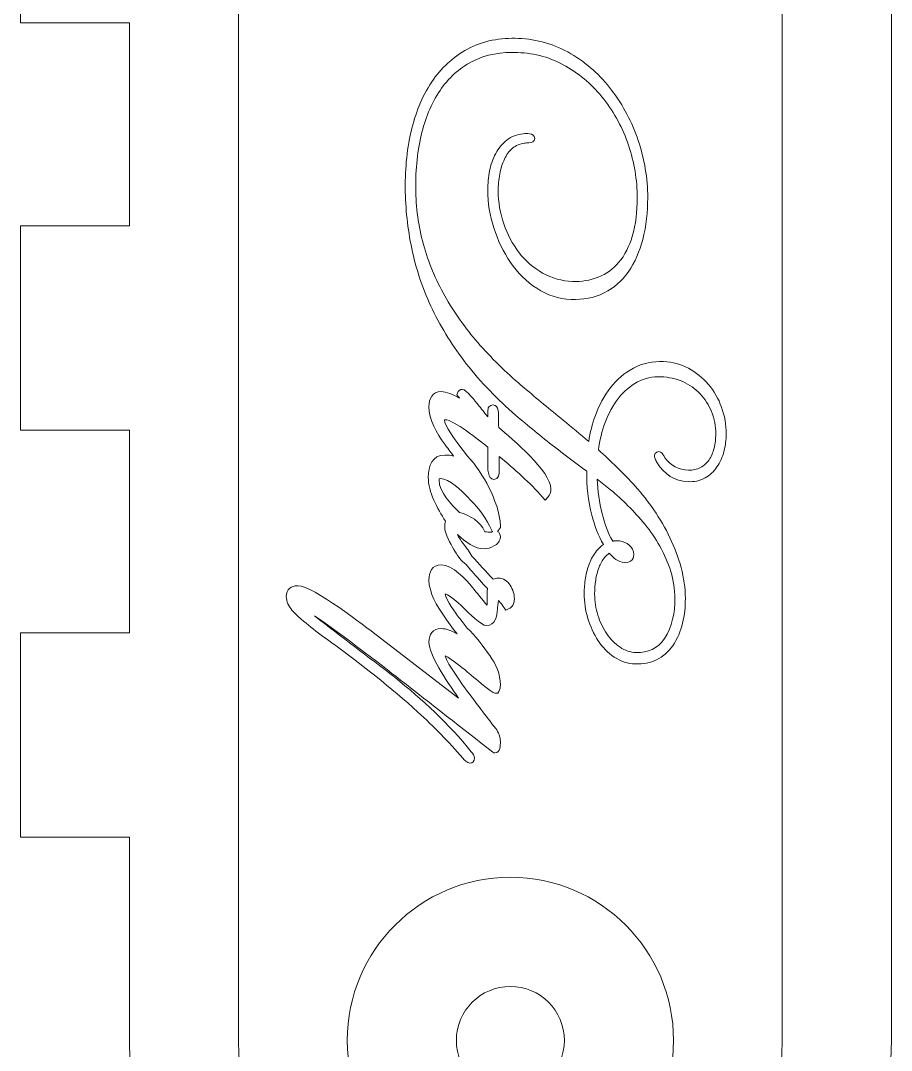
# Model space of a CAD drawing. Header units: millimetres. Extents: x -295 to 213, y -77 to 90.
# Drawn here: x 92.06 to 116.08, y -20.41 to 7.99 of the extents above; entities that cross this region are included whole.
import ezdxf

# ---------------------------------------------------------------- set-up
doc = ezdxf.new("R2010")
doc.units = ezdxf.units.MM
doc.header["$MEASUREMENT"] = 0
doc.layers.add('Layer 1', color=7, linetype='Continuous')

msp = doc.modelspace()

# ---------------------------------------------------------------- linework, layer by layer
at = {"layer": 'Layer 1', "color": 240, "lineweight": 9}
for points, knots in [([(109.085, 51.8721), (109.085, 51.8721), (102.0649, 51.8721), (102.0649, 51.8721), (102.0649, 51.8721), (102.0649, 51.8721), (102.0649, 48.8721), (102.0649, 48.8721), (102.0649, 48.8721), (102.0649, 48.8721), (95.0649, 48.8721), (95.0649, 48.8721), (95.0649, 48.8721), (95.0649, 48.8721), (95.0649, 47.2567), (95.0649, 47.2567), (95.0649, 47.2567), (95.0649, 47.2567), (92.065, 47.2567), (92.065, 47.2567), (92.065, 47.2567), (92.065, 47.2567), (92.065, 41.6213), (92.065, 41.6213), (92.065, 41.6213), (92.065, 41.6213), (95.0649, 41.6213), (95.0649, 41.6213), (95.0649, 41.6213), (95.0649, 41.6213), (95.0649, 36.0259), (95.0649, 36.0259), (95.0649, 36.0259), (95.0649, 36.0259), (92.065, 36.0259), (92.065, 36.0259), (92.065, 36.0259), (92.065, 36.0259), (92.065, 30.3906), (92.065, 30.3906), (92.065, 30.3906), (92.065, 30.3906), (95.0649, 30.3906), (95.0649, 30.3906), (95.0649, 30.3906), (95.0649, 30.3906), (95.0649, 24.7952), (95.0649, 24.7952), (95.0649, 24.7952), (95.0649, 24.7952), (92.065, 24.7952), (92.065, 24.7952), (92.065, 24.7952), (92.065, 24.7952), (92.065, 19.1598), (92.065, 19.1598), (92.065, 19.1598), (92.065, 19.1598), (95.0649, 19.1598), (95.0649, 19.1598), (95.0649, 19.1598), (95.0649, 19.1598), (95.0649, 13.5644), (95.0649, 13.5644), (95.0649, 13.5644), (95.0649, 13.5644), (92.065, 13.5644), (92.065, 13.5644), (92.065, 13.5644), (92.065, 13.5644), (92.065, 7.929), (92.065, 7.929), (92.065, 7.929), (92.065, 7.929), (95.0649, 7.929), (95.0649, 7.929), (95.0649, 7.929), (95.0649, 7.929), (95.0649, 2.3336), (95.0649, 2.3336), (95.0649, 2.3336), (95.0649, 2.3336), (92.065, 2.3336), (92.065, 2.3336), (92.065, 2.3336), (92.065, 2.3336), (92.065, -3.3017), (92.065, -3.3017), (92.065, -3.3017), (92.065, -3.3017), (95.0649, -3.3017), (95.0649, -3.3017), (95.0649, -3.3017), (95.0649, -3.3017), (95.0649, -8.897), (95.0649, -8.897), (95.0649, -8.897), (95.0649, -8.897), (92.065, -8.897), (92.065, -8.897), (92.065, -8.897), (92.065, -8.897), (92.065, -14.5324), (92.065, -14.5324), (92.065, -14.5324), (92.065, -14.5324), (95.0649, -14.5324), (95.0649, -14.5324), (95.0649, -14.5324), (95.0649, -14.5324), (95.0649, -20.1378), (95.0649, -20.1378)], [0, 0, 0, 0, 0.0344828, 0.0344828, 0.0344828, 0.0344828, 0.0689655, 0.0689655, 0.0689655, 0.0689655, 0.1034483, 0.1034483, 0.1034483, 0.1034483, 0.137931, 0.137931, 0.137931, 0.137931, 0.1724138, 0.1724138, 0.1724138, 0.1724138, 0.2068966, 0.2068966, 0.2068966, 0.2068966, 0.2413793, 0.2413793, 0.2413793, 0.2413793, 0.2758621, 0.2758621, 0.2758621, 0.2758621, 0.3103448, 0.3103448, 0.3103448, 0.3103448, 0.3448276, 0.3448276, 0.3448276, 0.3448276, 0.3793103, 0.3793103, 0.3793103, 0.3793103, 0.4137931, 0.4137931, 0.4137931, 0.4137931, 0.4482759, 0.4482759, 0.4482759, 0.4482759, 0.4827586, 0.4827586, 0.4827586, 0.4827586, 0.5172414, 0.5172414, 0.5172414, 0.5172414, 0.5517241, 0.5517241, 0.5517241, 0.5517241, 0.5862069, 0.5862069, 0.5862069, 0.5862069, 0.6206897, 0.6206897, 0.6206897, 0.6206897, 0.6551724, 0.6551724, 0.6551724, 0.6551724, 0.6896552, 0.6896552, 0.6896552, 0.6896552, 0.7241379, 0.7241379, 0.7241379, 0.7241379, 0.7586207, 0.7586207, 0.7586207, 0.7586207, 0.7931034, 0.7931034, 0.7931034, 0.7931034, 0.8275862, 0.8275862, 0.8275862, 0.8275862, 0.862069, 0.862069, 0.862069, 0.862069, 0.8965517, 0.8965517, 0.8965517, 0.8965517, 0.9310345, 0.9310345, 0.9310345, 0.9310345, 1, 1, 1, 1]), ([(116.085, -20.1378), (116.085, -20.1378), (116.085, 48.8721), (116.085, 48.8721), (116.085, 48.8721), (116.085, 48.8721), (109.085, 48.8721), (109.085, 48.8721), (109.085, 48.8721), (109.085, 48.8721), (109.085, 51.8721), (109.085, 51.8721)], [0, 0, 0, 0, 0.25, 0.25, 0.25, 0.25, 0.5, 0.5, 0.5, 0.5, 1, 1, 1, 1]), ([(104.0849, -20.1378), (104.0849, -19.315), (104.7523, -18.6478), (105.5749, -18.6478), (105.5749, -18.6478), (106.3979, -18.6478), (107.065, -19.315), (107.065, -20.1378), (107.065, -20.1378), (107.065, -20.9606), (106.3979, -21.6278), (105.5749, -21.6278), (105.5749, -21.6278), (104.7523, -21.6278), (104.0849, -20.9606), (104.0849, -20.1378)], [0, 0, 0, 0, 0.2, 0.2, 0.2, 0.2, 0.4, 0.4, 0.4, 0.4, 0.6, 0.6, 0.6, 0.6, 1, 1, 1, 1]), ([(95.0649, -20.1378), (95.0649, -25.9412), (99.7715, -30.6477), (105.5749, -30.6477), (105.5749, -30.6477), (111.3785, -30.6477), (116.085, -25.9412), (116.085, -20.1378)], [0, 0, 0, 0, 0.3333333, 0.3333333, 0.3333333, 0.3333333, 1, 1, 1, 1])]:
    msp.add_open_spline(points, degree=3, knots=knots, dxfattribs=at)
at = {"layer": 'Layer 1', "color": 140, "lineweight": 9}
for points in [[(98.075, -20.1378), (98.075, -20.1378), (98.075, 45.8621), (98.075, 45.8621)], [(113.0751, 45.8621), (113.0751, 45.8621), (113.0751, -20.1378), (113.0751, -20.1378)]]:
    msp.add_open_spline(points, degree=3, dxfattribs=at)
at = {"layer": 'Layer 1', "color": 114, "lineweight": 9}
for points, knots in [([(107.735, -3.6189), (107.7731, -3.3738), (107.834, -3.133), (107.9184, -2.8991), (107.9184, -2.8991), (108.0187, -2.6215), (108.1561, -2.3595), (108.3393, -2.1274), (108.3393, -2.1274), (108.5127, -1.9077), (108.7222, -1.7274), (108.9682, -1.5935), (108.9682, -1.5935), (109.2265, -1.4526), (109.5088, -1.3996), (109.8009, -1.4137), (109.8009, -1.4137), (110.0442, -1.4211), (110.2744, -1.4818), (110.488, -1.5988), (110.488, -1.5988), (110.6964, -1.7127), (110.8793, -1.8605), (111.0347, -2.04), (111.0347, -2.04), (111.1956, -2.2256), (111.3156, -2.438), (111.3993, -2.6685), (111.3993, -2.6685), (111.4859, -2.9074), (111.5288, -3.1558), (111.5288, -3.4098), (111.5288, -3.4098), (111.5288, -3.5724), (111.5076, -3.7337), (111.4664, -3.8909), (111.4664, -3.8909), (111.426, -4.0439), (111.3636, -4.1894), (111.2739, -4.3201), (111.2739, -4.3201), (111.1872, -4.4462), (111.0771, -4.5484), (110.9437, -4.6231), (110.9437, -4.6231), (110.7994, -4.7038), (110.6397, -4.7321), (110.4768, -4.7249), (110.4768, -4.7249), (110.1016, -4.7167), (109.8231, -4.5165), (109.622, -4.204), (109.622, -4.204), (109.6019, -4.1684), (109.5826, -4.1305), (109.5666, -4.0927), (109.5666, -4.0927), (109.5385, -4.0258), (109.5397, -3.9463), (109.6123, -3.9077), (109.6123, -3.9077), (109.6896, -3.8675), (109.7569, -3.9197), (109.7918, -3.9866), (109.7918, -3.9866), (109.8061, -4.0136), (109.8216, -4.0392), (109.8385, -4.0633), (109.8385, -4.0633), (110.0019, -4.2859), (110.2144, -4.4033), (110.4901, -4.4097), (110.4901, -4.4097), (110.6059, -4.4097), (110.7197, -4.3888), (110.8223, -4.3328), (110.8223, -4.3328), (110.9163, -4.2814), (110.9941, -4.2119), (111.0546, -4.1234), (111.0546, -4.1234), (111.1207, -4.0266), (111.1652, -3.918), (111.1933, -3.8047), (111.1933, -3.8047), (111.2255, -3.6754), (111.2397, -3.5429), (111.2397, -3.4098), (111.2397, -3.4098), (111.2397, -3.1978), (111.2052, -2.9896), (111.1239, -2.7933), (111.1239, -2.7933), (111.048, -2.6103), (110.9434, -2.444), (110.8073, -2.2998), (110.8073, -2.2998), (110.6718, -2.1563), (110.511, -2.0462), (110.3305, -1.9665), (110.3305, -1.9665), (110.1414, -1.8831), (109.941, -1.84), (109.7332, -1.8335), (109.7332, -1.8335), (109.5041, -1.8211), (109.2856, -1.8631), (109.0838, -1.9733), (109.0838, -1.9733), (108.8792, -2.085), (108.7053, -2.2367), (108.5605, -2.4191), (108.5605, -2.4191), (108.4004, -2.6204), (108.2799, -2.848), (108.1902, -3.0885), (108.1902, -3.0885), (108.0985, -3.335), (108.0374, -3.5907), (108.0043, -3.8514), (108.0043, -3.8514), (108.1767, -4.0038), (108.3452, -4.1611), (108.5083, -4.3236), (108.5083, -4.3236), (108.6815, -4.4964), (108.8521, -4.6722), (109.0206, -4.8507), (109.0206, -4.8507), (109.2071, -5.0559), (109.3771, -5.2773), (109.5337, -5.5061), (109.5337, -5.5061), (109.7007, -5.7503), (109.8488, -6.0068), (109.9764, -6.2737), (109.9764, -6.2737), (110.1031, -6.5386), (110.2065, -6.8138), (110.2842, -7.097), (110.2842, -7.097), (110.3604, -7.374), (110.4015, -7.6584), (110.4015, -7.9459), (110.4015, -7.9459), (110.4015, -8.4024), (110.3154, -8.867), (110.0527, -9.2493), (110.0527, -9.2493), (109.8073, -9.6063), (109.4531, -9.7682), (109.0224, -9.7534), (109.0224, -9.7534), (108.8111, -9.7457), (108.6169, -9.6814), (108.4412, -9.5638), (108.4412, -9.5638), (108.263, -9.4442), (108.1162, -9.2902), (107.9982, -9.1115), (107.9982, -9.1115), (107.8733, -8.9223), (107.7799, -8.7156), (107.714, -8.4988), (107.714, -8.4988), (107.6457, -8.2748), (107.6109, -8.0439), (107.6109, -7.8097), (107.6109, -7.8097), (107.6109, -7.6654), (107.6227, -7.5214), (107.6468, -7.3792), (107.6468, -7.3792), (107.6701, -7.242), (107.7055, -7.107), (107.7562, -6.9773), (107.7562, -6.9773), (107.8035, -6.8548), (107.867, -6.7396), (107.9492, -6.6368), (107.9492, -6.6368), (108.0045, -6.5675), (108.0688, -6.5083), (108.1422, -6.462), (108.1422, -6.462), (107.9959, -6.2138), (107.8957, -5.925), (107.8219, -5.6514), (107.8219, -5.6514), (107.7153, -5.2565), (107.6771, -4.8423), (107.6795, -4.4338), (107.6795, -4.4338), (107.3838, -4.2128), (107.0891, -3.9903), (106.795, -3.767), (106.795, -3.767), (106.4261, -3.4868), (106.0681, -3.1907), (105.717, -2.8881), (105.717, -2.8881), (105.2235, -2.4579), (104.762, -1.987), (104.3588, -1.4704), (104.3588, -1.4704), (103.9965, -1.0056), (103.6777, -0.5068), (103.4231, 0.0251), (103.4231, 0.0251), (103.1819, 0.5291), (102.9979, 1.0569), (102.8768, 1.6023), (102.8768, 1.6023), (102.7556, 2.1475), (102.6897, 2.7029), (102.6766, 3.2612), (102.6766, 3.2612), (102.6641, 3.8236), (102.7107, 4.3874), (102.8373, 4.936), (102.8373, 4.936), (102.949, 5.4189), (103.1286, 5.8866), (103.4055, 6.2997), (103.4055, 6.2997), (103.6608, 6.6804), (103.9879, 6.9862), (104.3896, 7.2065), (104.3896, 7.2065), (104.8229, 7.4438), (105.3071, 7.5212), (105.7966, 7.5015), (105.7966, 7.5015), (106.3132, 7.4802), (106.7977, 7.3422), (107.2426, 7.0792), (107.2426, 7.0792), (107.6828, 6.8188), (108.0584, 6.4808), (108.3688, 6.0742), (108.3688, 6.0742), (108.6901, 5.6535), (108.9313, 5.1847), (109.1008, 4.6838), (109.1008, 4.6838), (109.2736, 4.1735), (109.3632, 3.6453), (109.3632, 3.1064), (109.3632, 3.1064), (109.3632, 2.7196), (109.325, 2.3295), (109.2265, 1.9548), (109.2265, 1.9548), (109.143, 1.6369), (109.0165, 1.3274), (108.8258, 1.0581), (108.8258, 1.0581), (108.6516, 0.812), (108.4306, 0.6171), (108.161, 0.4818), (108.161, 0.4818), (107.8772, 0.3393), (107.5671, 0.29), (107.2518, 0.3037), (107.2518, 0.3037), (106.9073, 0.3182), (106.589, 0.4184), (106.3012, 0.6081), (106.3012, 0.6081), (106.0145, 0.797), (105.7751, 1.0382), (105.5815, 1.3213), (105.5815, 1.3213), (105.3805, 1.6151), (105.2277, 1.9358), (105.1189, 2.2744), (105.1189, 2.2744), (105.0104, 2.6121), (104.9508, 2.961), (104.9508, 3.316), (104.9508, 3.316), (104.9508, 3.4948), (104.9677, 3.6731), (105.0022, 3.8485), (105.0022, 3.8485), (105.035, 4.0155), (105.089, 4.1781), (105.1708, 4.3278), (105.1708, 4.3278), (105.2477, 4.4683), (105.348, 4.5918), (105.4726, 4.6927), (105.4726, 4.6927), (105.6055, 4.8005), (105.7611, 4.8567), (105.9287, 4.8714), (105.9287, 4.8714), (105.9859, 4.879), (106.0435, 4.8802), (106.1005, 4.8709), (106.1005, 4.8709), (106.1717, 4.8591), (106.2485, 4.8261), (106.2485, 4.7406), (106.2485, 4.7406), (106.2485, 4.65), (106.1659, 4.6173), (106.0884, 4.6256), (106.0884, 4.6256), (106.0542, 4.6292), (105.9925, 4.6174), (105.9564, 4.6105), (105.9564, 4.6105), (105.8368, 4.5932), (105.7272, 4.5495), (105.6349, 4.4709), (105.6349, 4.4709), (105.5392, 4.3891), (105.4667, 4.2878), (105.4132, 4.1742), (105.4132, 4.1742), (105.351, 4.0423), (105.3093, 3.9018), (105.2827, 3.7586), (105.2827, 3.7586), (105.2544, 3.6056), (105.2399, 3.4506), (105.2399, 3.295), (105.2399, 3.295), (105.2399, 2.9837), (105.2916, 2.679), (105.3928, 2.3847), (105.3928, 2.3847), (105.4909, 2.0981), (105.6305, 1.8304), (105.8169, 1.5912), (105.8169, 1.5912), (105.9958, 1.3618), (106.2122, 1.1739), (106.465, 1.03), (106.465, 1.03), (106.7202, 0.8847), (106.9962, 0.8098), (107.2887, 0.7969), (107.2887, 0.7969), (107.5328, 0.7905), (107.7727, 0.826), (108.0006, 0.9157), (108.0006, 0.9157), (108.2202, 1.0021), (108.4057, 1.1382), (108.5595, 1.3173), (108.5595, 1.3173), (108.7371, 1.5238), (108.855, 1.7778), (108.9355, 2.0361), (108.9355, 2.0361), (109.0407, 2.3745), (109.0742, 2.7429), (109.0742, 3.0959), (109.0742, 3.0959), (109.0742, 3.595), (108.993, 4.0841), (108.8323, 4.5566), (108.8323, 4.5566), (108.6762, 5.0163), (108.4523, 5.4443), (108.1515, 5.826), (108.1515, 5.826), (107.8612, 6.1944), (107.5125, 6.4984), (107.1068, 6.7338), (107.1068, 6.7338), (106.6972, 6.9714), (106.2516, 7.0933), (105.7784, 7.1131), (105.7784, 7.1131), (105.3426, 7.1314), (104.9085, 7.0672), (104.519, 6.8627), (104.519, 6.8627), (104.1574, 6.6729), (103.8641, 6.4059), (103.6357, 6.0675), (103.6357, 6.0675), (103.3833, 5.6941), (103.2193, 5.2701), (103.116, 4.833), (103.116, 4.833), (102.9953, 4.3205), (102.9534, 3.7915), (102.9655, 3.2659), (102.9655, 3.2659), (102.9781, 2.7436), (103.0549, 2.2269), (103.2037, 1.7258), (103.2037, 1.7258), (103.35, 1.2332), (103.5543, 0.7618), (103.8125, 0.3175), (103.8125, 0.3175), (104.0787, -0.1409), (104.3931, -0.5689), (104.7451, -0.9653), (104.7451, -0.9653), (105.1186, -1.3861), (105.5252, -1.7768), (105.9556, -2.1389), (105.9556, -2.1389), (106.3126, -2.4377), (106.6708, -2.735), (107.0323, -3.0283), (107.0323, -3.0283), (107.2698, -3.2211), (107.5047, -3.4175), (107.735, -3.6189)], [0, 0, 0, 0, 0.0095238, 0.0095238, 0.0095238, 0.0095238, 0.0190476, 0.0190476, 0.0190476, 0.0190476, 0.0285714, 0.0285714, 0.0285714, 0.0285714, 0.0380952, 0.0380952, 0.0380952, 0.0380952, 0.047619, 0.047619, 0.047619, 0.047619, 0.0571429, 0.0571429, 0.0571429, 0.0571429, 0.0666667, 0.0666667, 0.0666667, 0.0666667, 0.0761905, 0.0761905, 0.0761905, 0.0761905, 0.0857143, 0.0857143, 0.0857143, 0.0857143, 0.0952381, 0.0952381, 0.0952381, 0.0952381, 0.1047619, 0.1047619, 0.1047619, 0.1047619, 0.1142857, 0.1142857, 0.1142857, 0.1142857, 0.1238095, 0.1238095, 0.1238095, 0.1238095, 0.1333333, 0.1333333, 0.1333333, 0.1333333, 0.1428571, 0.1428571, 0.1428571, 0.1428571, 0.152381, 0.152381, 0.152381, 0.152381, 0.1619048, 0.1619048, 0.1619048, 0.1619048, 0.1714286, 0.1714286, 0.1714286, 0.1714286, 0.1809524, 0.1809524, 0.1809524, 0.1809524, 0.1904762, 0.1904762, 0.1904762, 0.1904762, 0.2, 0.2, 0.2, 0.2, 0.2095238, 0.2095238, 0.2095238, 0.2095238, 0.2190476, 0.2190476, 0.2190476, 0.2190476, 0.2285714, 0.2285714, 0.2285714, 0.2285714, 0.2380952, 0.2380952, 0.2380952, 0.2380952, 0.247619, 0.247619, 0.247619, 0.247619, 0.2571429, 0.2571429, 0.2571429, 0.2571429, 0.2666667, 0.2666667, 0.2666667, 0.2666667, 0.2761905, 0.2761905, 0.2761905, 0.2761905, 0.2857143, 0.2857143, 0.2857143, 0.2857143, 0.2952381, 0.2952381, 0.2952381, 0.2952381, 0.3047619, 0.3047619, 0.3047619, 0.3047619, 0.3142857, 0.3142857, 0.3142857, 0.3142857, 0.3238095, 0.3238095, 0.3238095, 0.3238095, 0.3333333, 0.3333333, 0.3333333, 0.3333333, 0.3428571, 0.3428571, 0.3428571, 0.3428571, 0.352381, 0.352381, 0.352381, 0.352381, 0.3619048, 0.3619048, 0.3619048, 0.3619048, 0.3714286, 0.3714286, 0.3714286, 0.3714286, 0.3809524, 0.3809524, 0.3809524, 0.3809524, 0.3904762, 0.3904762, 0.3904762, 0.3904762, 0.4, 0.4, 0.4, 0.4, 0.4095238, 0.4095238, 0.4095238, 0.4095238, 0.4190476, 0.4190476, 0.4190476, 0.4190476, 0.4285714, 0.4285714, 0.4285714, 0.4285714, 0.4380952, 0.4380952, 0.4380952, 0.4380952, 0.447619, 0.447619, 0.447619, 0.447619, 0.4571429, 0.4571429, 0.4571429, 0.4571429, 0.4666667, 0.4666667, 0.4666667, 0.4666667, 0.4761905, 0.4761905, 0.4761905, 0.4761905, 0.4857143, 0.4857143, 0.4857143, 0.4857143, 0.4952381, 0.4952381, 0.4952381, 0.4952381, 0.5047619, 0.5047619, 0.5047619, 0.5047619, 0.5142857, 0.5142857, 0.5142857, 0.5142857, 0.5238095, 0.5238095, 0.5238095, 0.5238095, 0.5333333, 0.5333333, 0.5333333, 0.5333333, 0.5428571, 0.5428571, 0.5428571, 0.5428571, 0.552381, 0.552381, 0.552381, 0.552381, 0.5619048, 0.5619048, 0.5619048, 0.5619048, 0.5714286, 0.5714286, 0.5714286, 0.5714286, 0.5809524, 0.5809524, 0.5809524, 0.5809524, 0.5904762, 0.5904762, 0.5904762, 0.5904762, 0.6, 0.6, 0.6, 0.6, 0.6095238, 0.6095238, 0.6095238, 0.6095238, 0.6190476, 0.6190476, 0.6190476, 0.6190476, 0.6285714, 0.6285714, 0.6285714, 0.6285714, 0.6380952, 0.6380952, 0.6380952, 0.6380952, 0.647619, 0.647619, 0.647619, 0.647619, 0.6571429, 0.6571429, 0.6571429, 0.6571429, 0.6666667, 0.6666667, 0.6666667, 0.6666667, 0.6761905, 0.6761905, 0.6761905, 0.6761905, 0.6857143, 0.6857143, 0.6857143, 0.6857143, 0.6952381, 0.6952381, 0.6952381, 0.6952381, 0.7047619, 0.7047619, 0.7047619, 0.7047619, 0.7142857, 0.7142857, 0.7142857, 0.7142857, 0.7238095, 0.7238095, 0.7238095, 0.7238095, 0.7333333, 0.7333333, 0.7333333, 0.7333333, 0.7428571, 0.7428571, 0.7428571, 0.7428571, 0.752381, 0.752381, 0.752381, 0.752381, 0.7619048, 0.7619048, 0.7619048, 0.7619048, 0.7714286, 0.7714286, 0.7714286, 0.7714286, 0.7809524, 0.7809524, 0.7809524, 0.7809524, 0.7904762, 0.7904762, 0.7904762, 0.7904762, 0.8, 0.8, 0.8, 0.8, 0.8095238, 0.8095238, 0.8095238, 0.8095238, 0.8190476, 0.8190476, 0.8190476, 0.8190476, 0.8285714, 0.8285714, 0.8285714, 0.8285714, 0.8380952, 0.8380952, 0.8380952, 0.8380952, 0.847619, 0.847619, 0.847619, 0.847619, 0.8571429, 0.8571429, 0.8571429, 0.8571429, 0.8666667, 0.8666667, 0.8666667, 0.8666667, 0.8761905, 0.8761905, 0.8761905, 0.8761905, 0.8857143, 0.8857143, 0.8857143, 0.8857143, 0.8952381, 0.8952381, 0.8952381, 0.8952381, 0.9047619, 0.9047619, 0.9047619, 0.9047619, 0.9142857, 0.9142857, 0.9142857, 0.9142857, 0.9238095, 0.9238095, 0.9238095, 0.9238095, 0.9333333, 0.9333333, 0.9333333, 0.9333333, 0.9428571, 0.9428571, 0.9428571, 0.9428571, 0.952381, 0.952381, 0.952381, 0.952381, 0.9619048, 0.9619048, 0.9619048, 0.9619048, 0.9714286, 0.9714286, 0.9714286, 0.9714286, 0.9809524, 0.9809524, 0.9809524, 0.9809524, 1, 1, 1, 1]), ([(104.355, -7.0105), (104.2226, -6.9342), (104.0872, -6.7131), (104.0157, -6.5932), (104.0157, -6.5932), (103.9273, -6.445), (103.7643, -6.1634), (103.7643, -5.9868), (103.7643, -5.9868), (103.7643, -5.933), (103.767, -5.8677), (103.7824, -5.8106), (103.7824, -5.8106), (103.5626, -5.4718), (103.3094, -5.0086), (103.3094, -4.604), (103.3094, -4.604), (103.3094, -4.2911), (103.4147, -3.9907), (103.7752, -3.9907), (103.7752, -3.9907), (103.8567, -3.9907), (103.9347, -4.0005), (104.0097, -4.0188), (104.0097, -4.0188), (103.9191, -3.9042), (103.8327, -3.7855), (103.7539, -3.6783), (103.7539, -3.6783), (103.5453, -3.3928), (103.3293, -3.0198), (103.3293, -2.6554), (103.3293, -2.6554), (103.3293, -2.4331), (103.419, -2.2412), (103.6664, -2.2412), (103.6664, -2.2412), (103.8107, -2.2412), (103.9907, -2.318), (104.1677, -2.4204), (104.1677, -2.4204), (104.155, -2.4032), (104.1423, -2.386), (104.1298, -2.3688)], [0, 0, 0, 0, 0.0833333, 0.0833333, 0.0833333, 0.0833333, 0.1666667, 0.1666667, 0.1666667, 0.1666667, 0.25, 0.25, 0.25, 0.25, 0.3333333, 0.3333333, 0.3333333, 0.3333333, 0.4166667, 0.4166667, 0.4166667, 0.4166667, 0.5, 0.5, 0.5, 0.5, 0.5833333, 0.5833333, 0.5833333, 0.5833333, 0.6666667, 0.6666667, 0.6666667, 0.6666667, 0.75, 0.75, 0.75, 0.75, 0.8333333, 0.8333333, 0.8333333, 0.8333333, 1, 1, 1, 1]), ([(104.115, -2.2796), (104.1344, -2.2184), (104.1851, -2.1783), (104.2499, -2.1783), (104.2499, -2.1783), (104.3575, -2.1783), (104.6199, -2.5274), (104.6829, -2.6023), (104.6829, -2.6023), (104.7687, -2.7067), (104.8592, -2.8228), (104.9508, -2.9338), (104.9508, -2.9338), (104.9508, -2.8864), (104.9508, -2.839), (104.9508, -2.7916)], [0, 0, 0, 0, 0.2, 0.2, 0.2, 0.2, 0.4, 0.4, 0.4, 0.4, 0.6, 0.6, 0.6, 0.6, 1, 1, 1, 1]), ([(104.1298, -2.3688), (104.1298, -2.3688), (104.0998, -2.3279), (104.0998, -2.3279), (104.0998, -2.3279), (104.0998, -2.3279), (104.115, -2.2796), (104.115, -2.2796)], [0, 0, 0, 0, 0.3333333, 0.3333333, 0.3333333, 0.3333333, 1, 1, 1, 1]), ([(104.9508, -2.7916), (104.9508, -2.7916), (104.9508, -2.7851), (104.9508, -2.7851), (104.9508, -2.7851), (104.9508, -2.7851), (104.9636, -2.6872), (104.9636, -2.6872), (104.9636, -2.6872), (104.9636, -2.6872), (104.9821, -2.665), (104.9821, -2.665)], [0, 0, 0, 0, 0.25, 0.25, 0.25, 0.25, 0.5, 0.5, 0.5, 0.5, 1, 1, 1, 1]), ([(104.9821, -2.665), (105.012, -2.6288), (105.053, -2.6079), (105.1003, -2.6079), (105.1003, -2.6079), (105.2624, -2.6079), (105.2497, -2.8838), (105.2497, -2.9907), (105.2497, -2.9907), (105.2497, -3.0497), (105.2458, -3.1608), (105.2531, -3.2317), (105.2531, -3.2317), (105.6269, -3.5457), (106.6936, -4.4451), (106.6936, -4.9287), (106.6936, -4.9287), (106.6936, -5.0143), (106.6658, -5.092), (106.6069, -5.1545)], [0, 0, 0, 0, 0.1666667, 0.1666667, 0.1666667, 0.1666667, 0.3333333, 0.3333333, 0.3333333, 0.3333333, 0.5, 0.5, 0.5, 0.5, 0.6666667, 0.6666667, 0.6666667, 0.6666667, 1, 1, 1, 1]), ([(105.2695, -4.4049), (105.2695, -4.5045), (105.2543, -4.6621), (105.1201, -4.6621), (105.1201, -4.6621), (104.9387, -4.6621), (104.9508, -4.335), (104.9508, -4.2163), (104.9508, -4.2163), (104.9508, -4.068), (104.9508, -3.9198), (104.9508, -3.7716), (104.9508, -3.7716), (104.7147, -3.58), (104.0074, -3.0174), (103.7752, -3.0174), (103.7752, -3.0174), (103.7712, -3.0174), (103.7631, -3.0176), (103.7569, -3.0187), (103.7569, -3.0187), (103.7567, -3.02), (103.7567, -3.0212), (103.7567, -3.0221), (103.7567, -3.0221), (103.7567, -3.1795), (104.0589, -3.5839), (104.1514, -3.7053)], [0, 0, 0, 0, 0.125, 0.125, 0.125, 0.125, 0.25, 0.25, 0.25, 0.25, 0.375, 0.375, 0.375, 0.375, 0.5, 0.5, 0.5, 0.5, 0.625, 0.625, 0.625, 0.625, 0.75, 0.75, 0.75, 0.75, 1, 1, 1, 1]), ([(104.3914, -4.02), (104.6308, -4.2702), (104.8235, -4.5767), (104.9821, -4.8839), (104.9821, -4.8839), (105.1419, -5.2056), (105.2907, -5.5896), (105.2992, -5.9531)], [0, 0, 0, 0, 0.3333333, 0.3333333, 0.3333333, 0.3333333, 1, 1, 1, 1]), ([(105.0771, -6.0869), (105.0505, -6.0586), (105.0167, -5.9812), (104.9997, -5.9449), (104.9997, -5.9449), (104.8697, -5.6608), (104.6106, -5.3678), (104.3955, -5.1448), (104.3955, -5.1448), (104.2402, -4.9835), (103.8905, -4.6411), (103.6468, -4.6411), (103.6468, -4.6411), (103.6089, -4.6411), (103.6082, -4.6493), (103.6082, -4.6878), (103.6082, -4.6878), (103.6082, -5.0053), (103.9462, -5.3642), (104.1681, -5.5719), (104.1681, -5.5719), (104.4717, -5.6559), (104.7348, -5.8163), (104.8721, -6.1045), (104.8721, -6.1045), (104.9259, -6.1164), (105.0034, -6.1175), (105.0464, -6.1175), (105.0464, -6.1175), (105.0518, -6.1164), (105.0571, -6.1129), (105.0621, -6.1106), (105.0621, -6.1106), (105.0708, -6.1067), (105.0797, -6.1029), (105.0892, -6.0996)], [0, 0, 0, 0, 0.1, 0.1, 0.1, 0.1, 0.2, 0.2, 0.2, 0.2, 0.3, 0.3, 0.3, 0.3, 0.4, 0.4, 0.4, 0.4, 0.5, 0.5, 0.5, 0.5, 0.6, 0.6, 0.6, 0.6, 0.7, 0.7, 0.7, 0.7, 0.8, 0.8, 0.8, 0.8, 1, 1, 1, 1]), ([(107.9728, -4.6574), (107.9846, -4.9786), (108.0245, -5.2999), (108.1045, -5.611), (108.1045, -5.611), (108.1687, -5.8618), (108.26, -6.14), (108.3988, -6.3652), (108.3988, -6.3652), (108.4099, -6.3631), (108.4208, -6.3613), (108.4315, -6.3595), (108.4315, -6.3595), (108.4837, -6.3511), (108.5361, -6.3506), (108.5877, -6.3596), (108.5877, -6.3596), (108.6852, -6.3756), (108.7756, -6.4123), (108.8521, -6.4754), (108.8521, -6.4754), (108.9316, -6.5407), (108.9778, -6.6273), (108.9778, -6.7307), (108.9778, -6.7307), (108.9778, -6.8044), (108.9526, -6.8733), (108.8908, -6.9171), (108.8908, -6.9171), (108.8381, -6.9543), (108.777, -6.9664), (108.7173, -6.9555), (108.7173, -6.9555), (108.5456, -6.9383), (108.4095, -6.8281), (108.3036, -6.6986), (108.3036, -6.6986), (108.254, -6.7279), (108.2117, -6.7669), (108.1751, -6.8135), (108.1751, -6.8135), (108.1101, -6.8961), (108.0602, -6.9901), (108.0212, -7.0874), (108.0212, -7.0874), (107.9757, -7.2011), (107.9461, -7.3207), (107.9285, -7.4417), (107.9285, -7.4417), (107.9102, -7.567), (107.8997, -7.6936), (107.8997, -7.8202)], [0, 0, 0, 0, 0.0714286, 0.0714286, 0.0714286, 0.0714286, 0.1428571, 0.1428571, 0.1428571, 0.1428571, 0.2142857, 0.2142857, 0.2142857, 0.2142857, 0.2857143, 0.2857143, 0.2857143, 0.2857143, 0.3571429, 0.3571429, 0.3571429, 0.3571429, 0.4285714, 0.4285714, 0.4285714, 0.4285714, 0.5, 0.5, 0.5, 0.5, 0.5714286, 0.5714286, 0.5714286, 0.5714286, 0.6428571, 0.6428571, 0.6428571, 0.6428571, 0.7142857, 0.7142857, 0.7142857, 0.7142857, 0.7857143, 0.7857143, 0.7857143, 0.7857143, 0.8571429, 0.8571429, 0.8571429, 0.8571429, 1, 1, 1, 1]), ([(107.8997, -7.8306), (107.8997, -8.0274), (107.9311, -8.2209), (107.9892, -8.4088), (107.9892, -8.4088), (108.0461, -8.5929), (108.1275, -8.7675), (108.2377, -8.9258), (108.2377, -8.9258), (108.3376, -9.069), (108.4583, -9.1946), (108.6029, -9.2933), (108.6029, -9.2933), (108.7349, -9.3835), (108.8799, -9.4321), (109.0396, -9.4384), (109.0396, -9.4384), (109.3715, -9.4506), (109.6358, -9.3283), (109.8234, -9.0524), (109.8234, -9.0524), (110.0435, -8.7288), (110.1125, -8.3308), (110.1125, -7.9459), (110.1125, -7.9459), (110.1125, -7.6923), (110.0746, -7.4427), (109.9985, -7.2007), (109.9985, -7.2007), (109.9226, -6.9599), (109.8235, -6.7273), (109.7001, -6.5071), (109.7001, -6.5071), (109.5799, -6.2925), (109.4415, -6.0885), (109.285, -5.8986), (109.285, -5.8986), (109.1383, -5.7206), (108.983, -5.5485), (108.8167, -5.387), (108.8167, -5.387), (108.6645, -5.2324), (108.5037, -5.0854), (108.3351, -4.9488), (108.3351, -4.9488), (108.2147, -4.8512), (108.0938, -4.7541), (107.9728, -4.6574)], [0, 0, 0, 0, 0.0769231, 0.0769231, 0.0769231, 0.0769231, 0.1538462, 0.1538462, 0.1538462, 0.1538462, 0.2307692, 0.2307692, 0.2307692, 0.2307692, 0.3076923, 0.3076923, 0.3076923, 0.3076923, 0.3846154, 0.3846154, 0.3846154, 0.3846154, 0.4615385, 0.4615385, 0.4615385, 0.4615385, 0.5384615, 0.5384615, 0.5384615, 0.5384615, 0.6153846, 0.6153846, 0.6153846, 0.6153846, 0.6923077, 0.6923077, 0.6923077, 0.6923077, 0.7692308, 0.7692308, 0.7692308, 0.7692308, 0.8461538, 0.8461538, 0.8461538, 0.8461538, 1, 1, 1, 1]), ([(106.6069, -5.1545), (106.6069, -5.1545), (106.5303, -5.2357), (106.5303, -5.2357), (106.5303, -5.2357), (106.5303, -5.2357), (106.4579, -5.1507), (106.4579, -5.1507)], [0, 0, 0, 0, 0.3333333, 0.3333333, 0.3333333, 0.3333333, 1, 1, 1, 1]), ([(105.2992, -5.9531), (105.2992, -5.9531), (105.3, -5.989), (105.3, -5.989), (105.3, -5.989), (105.3, -5.989), (105.2152, -6.0968), (105.2152, -6.0968)], [0, 0, 0, 0, 0.3333333, 0.3333333, 0.3333333, 0.3333333, 1, 1, 1, 1]), ([(105.2152, -6.0968), (105.2713, -6.1209), (105.2992, -6.1823), (105.2992, -6.2487), (105.2992, -6.2487), (105.2992, -6.3657), (105.2187, -6.4466), (105.1214, -6.4991), (105.1214, -6.4991), (105.0384, -6.544), (104.9438, -6.5791), (104.8481, -6.5791), (104.8481, -6.5791), (104.5917, -6.5791), (104.3258, -6.3845), (104.1139, -6.1831), (104.1139, -6.1831), (104.1562, -6.2733), (104.2147, -6.3581), (104.2697, -6.4285), (104.2697, -6.4285), (104.3539, -6.5375), (104.4457, -6.6568), (104.5159, -6.7761), (104.5159, -6.7761), (104.7052, -6.9939), (104.9057, -7.2065), (105.1043, -7.4168), (105.1043, -7.4168), (105.1436, -7.3952), (105.1896, -7.3849), (105.2387, -7.3849), (105.2387, -7.3849), (105.3832, -7.3849), (105.4927, -7.4639), (105.5698, -7.5823), (105.5698, -7.5823), (105.6436, -7.6956), (105.6849, -7.8208), (105.6849, -7.9563), (105.6849, -7.9563), (105.6849, -8.0767), (105.6415, -8.1877), (105.525, -8.237)], [0, 0, 0, 0, 0.0833333, 0.0833333, 0.0833333, 0.0833333, 0.1666667, 0.1666667, 0.1666667, 0.1666667, 0.25, 0.25, 0.25, 0.25, 0.3333333, 0.3333333, 0.3333333, 0.3333333, 0.4166667, 0.4166667, 0.4166667, 0.4166667, 0.5, 0.5, 0.5, 0.5, 0.5833333, 0.5833333, 0.5833333, 0.5833333, 0.6666667, 0.6666667, 0.6666667, 0.6666667, 0.75, 0.75, 0.75, 0.75, 0.8333333, 0.8333333, 0.8333333, 0.8333333, 1, 1, 1, 1]), ([(104.148, -10.6967), (103.7845, -10.19), (103.3293, -9.4933), (103.3293, -9.1506), (103.3293, -9.1506), (103.3293, -8.932), (103.4364, -8.7782), (103.6664, -8.7782), (103.6664, -8.7782), (103.8077, -8.7782), (103.9593, -8.8364), (104.1101, -8.9262), (104.1101, -8.9262), (103.974, -8.7649), (103.8398, -8.5684), (103.7461, -8.4328), (103.7461, -8.4328), (103.5563, -8.1631), (103.3293, -7.7834), (103.3293, -7.4429), (103.3293, -7.4429), (103.3293, -7.2212), (103.4141, -7.0182), (103.665, -7.0182), (103.665, -7.0182), (103.9843, -7.0182), (104.3454, -7.4231), (104.5324, -7.6458), (104.5324, -7.6458), (104.6502, -7.786), (104.7987, -7.9809), (104.9354, -8.1314), (104.9354, -8.1314), (104.9381, -8.0756), (104.9348, -8.0147), (104.9312, -7.9598), (104.9312, -7.9598), (104.9312, -7.901), (104.9311, -7.8405), (104.9311, -7.7817), (104.9311, -7.7817), (104.9311, -7.7455), (104.9378, -7.7067), (104.9471, -7.6694), (104.9471, -7.6694), (104.8057, -7.5411), (104.6344, -7.3307), (104.5208, -7.2018), (104.5208, -7.2018), (104.4652, -7.1384), (104.4096, -7.0747), (104.355, -7.0105)], [0, 0, 0, 0, 0.0714286, 0.0714286, 0.0714286, 0.0714286, 0.1428571, 0.1428571, 0.1428571, 0.1428571, 0.2142857, 0.2142857, 0.2142857, 0.2142857, 0.2857143, 0.2857143, 0.2857143, 0.2857143, 0.3571429, 0.3571429, 0.3571429, 0.3571429, 0.4285714, 0.4285714, 0.4285714, 0.4285714, 0.5, 0.5, 0.5, 0.5, 0.5714286, 0.5714286, 0.5714286, 0.5714286, 0.6428571, 0.6428571, 0.6428571, 0.6428571, 0.7142857, 0.7142857, 0.7142857, 0.7142857, 0.7857143, 0.7857143, 0.7857143, 0.7857143, 0.8571429, 0.8571429, 0.8571429, 0.8571429, 1, 1, 1, 1]), ([(105.0881, -12.1837), (104.2411, -11.522), (103.394, -10.8602), (102.5469, -10.1985), (102.5469, -10.1985), (102.3339, -10.0321), (100.8752, -8.8889), (100.172, -8.427), (100.172, -8.427), (100.9104, -8.9891), (101.6477, -9.5534), (102.3841, -10.1201), (102.3841, -10.1201), (103.1426, -10.7304), (103.8895, -11.4142), (104.4954, -12.1778), (104.4954, -12.1778), (104.5347, -12.2253), (104.5872, -12.2918), (104.5872, -12.3563), (104.5872, -12.3563), (104.5872, -12.4317), (104.5335, -12.4878), (104.4576, -12.4878), (104.4576, -12.4878), (104.3799, -12.4878), (104.3092, -12.4025), (104.2639, -12.3492), (104.2639, -12.3492), (103.8728, -11.912), (103.4625, -11.4718), (103.0259, -11.0791), (103.0259, -11.0791), (102.2756, -10.3987), (101.4662, -9.7684), (100.6509, -9.1686), (100.6509, -9.1686), (100.4622, -9.0311), (100.2503, -8.8858), (100.074, -8.7365), (100.074, -8.7365), (99.903, -8.603), (99.6879, -8.4338), (99.55, -8.266), (99.55, -8.266), (99.4631, -8.1603), (99.3937, -8.0337), (99.3937, -7.8935), (99.3937, -7.8935), (99.3937, -7.6964), (99.5203, -7.5945), (99.7112, -7.5945), (99.7112, -7.5945), (100.1345, -7.5945), (101.572, -8.7185), (101.908, -8.9771)], [0, 0, 0, 0, 0.0666667, 0.0666667, 0.0666667, 0.0666667, 0.1333333, 0.1333333, 0.1333333, 0.1333333, 0.2, 0.2, 0.2, 0.2, 0.2666667, 0.2666667, 0.2666667, 0.2666667, 0.3333333, 0.3333333, 0.3333333, 0.3333333, 0.4, 0.4, 0.4, 0.4, 0.4666667, 0.4666667, 0.4666667, 0.4666667, 0.5333333, 0.5333333, 0.5333333, 0.5333333, 0.6, 0.6, 0.6, 0.6, 0.6666667, 0.6666667, 0.6666667, 0.6666667, 0.7333333, 0.7333333, 0.7333333, 0.7333333, 0.8, 0.8, 0.8, 0.8, 0.8666667, 0.8666667, 0.8666667, 0.8666667, 1, 1, 1, 1]), ([(105.4043, -8.2026), (105.3676, -8.1508), (105.3291, -8.0994), (105.288, -8.0487), (105.288, -8.0487), (105.2804, -8.0386), (105.2641, -8.0187), (105.247, -8.0034), (105.247, -8.0034), (105.2307, -8.0766), (105.2223, -8.2044), (105.2199, -8.2447), (105.2199, -8.2447), (105.2097, -8.4291), (105.1575, -8.6954), (104.9224, -8.6954), (104.9224, -8.6954), (104.7669, -8.6954), (104.4084, -8.3294), (104.3037, -8.2269), (104.3037, -8.2269), (104.219, -8.1441), (103.9323, -7.8704), (103.7769, -7.8226), (103.7769, -7.8226), (103.7926, -7.9888), (104.0748, -8.3647), (104.161, -8.4768), (104.161, -8.4768), (104.2353, -8.5731), (104.3094, -8.6692), (104.384, -8.7651), (104.384, -8.7651), (104.5879, -8.9405), (104.8461, -9.3065), (105.0046, -9.5212), (105.0046, -9.5212), (105.1791, -9.7608), (105.2992, -10.0339), (105.2992, -10.3344), (105.2992, -10.3344), (105.2992, -10.3957), (105.287, -10.4558), (105.2567, -10.5094)], [0, 0, 0, 0, 0.0833333, 0.0833333, 0.0833333, 0.0833333, 0.1666667, 0.1666667, 0.1666667, 0.1666667, 0.25, 0.25, 0.25, 0.25, 0.3333333, 0.3333333, 0.3333333, 0.3333333, 0.4166667, 0.4166667, 0.4166667, 0.4166667, 0.5, 0.5, 0.5, 0.5, 0.5833333, 0.5833333, 0.5833333, 0.5833333, 0.6666667, 0.6666667, 0.6666667, 0.6666667, 0.75, 0.75, 0.75, 0.75, 0.8333333, 0.8333333, 0.8333333, 0.8333333, 1, 1, 1, 1]), ([(105.525, -8.237), (105.525, -8.237), (105.4508, -8.2684), (105.4508, -8.2684), (105.4508, -8.2684), (105.4508, -8.2684), (105.4043, -8.2026), (105.4043, -8.2026)], [0, 0, 0, 0, 0.3333333, 0.3333333, 0.3333333, 0.3333333, 1, 1, 1, 1]), ([(105.148, -10.5601), (105.0704, -10.5601), (104.5081, -10.0694), (104.4403, -10.0135), (104.4403, -10.0135), (104.3563, -9.9444), (103.9438, -9.6073), (103.7757, -9.5288), (103.7757, -9.5288), (103.8432, -9.7624), (104.2631, -10.3376), (104.3631, -10.4739), (104.3631, -10.4739), (104.6278, -10.829), (104.8964, -11.1818), (105.1703, -11.5315), (105.1703, -11.5315), (105.2501, -11.6388), (105.2992, -11.7609), (105.2992, -11.8955), (105.2992, -11.8955), (105.2992, -11.9986), (105.2984, -12.2049), (105.1498, -12.2049)], [0, 0, 0, 0, 0.1428571, 0.1428571, 0.1428571, 0.1428571, 0.2857143, 0.2857143, 0.2857143, 0.2857143, 0.4285714, 0.4285714, 0.4285714, 0.4285714, 0.5714286, 0.5714286, 0.5714286, 0.5714286, 0.7142857, 0.7142857, 0.7142857, 0.7142857, 1, 1, 1, 1]), ([(105.2567, -10.5094), (105.2567, -10.5094), (105.2278, -10.5601), (105.2278, -10.5601), (105.2278, -10.5601), (105.2278, -10.5601), (105.148, -10.5601), (105.148, -10.5601)], [0, 0, 0, 0, 0.3333333, 0.3333333, 0.3333333, 0.3333333, 1, 1, 1, 1]), ([(105.1498, -12.2049), (105.1498, -12.2049), (105.1153, -12.2049), (105.1153, -12.2049), (105.1153, -12.2049), (105.1153, -12.2049), (105.0881, -12.1837), (105.0881, -12.1837)], [0, 0, 0, 0, 0.3333333, 0.3333333, 0.3333333, 0.3333333, 1, 1, 1, 1])]:
    msp.add_open_spline(points, degree=3, knots=knots, dxfattribs=at)
for points in [[(104.1514, -3.7053), (104.1514, -3.7053), (104.3914, -4.02), (104.3914, -4.02)], [(106.4579, -5.1507), (106.1283, -4.7636), (105.6758, -4.3733), (105.2695, -4.0309)], [(105.2695, -4.0309), (105.2695, -4.0309), (105.2695, -4.4049), (105.2695, -4.4049)], [(105.0892, -6.0996), (105.0892, -6.0996), (105.0771, -6.0869), (105.0771, -6.0869)], [(107.8997, -7.8202), (107.8997, -7.8202), (107.8997, -7.8306), (107.8997, -7.8306)], [(101.908, -8.9771), (101.908, -8.9771), (104.148, -10.6967), (104.148, -10.6967)]]:
    msp.add_open_spline(points, degree=3, dxfattribs=at)
at = {"layer": 'Layer 1', "color": 140, "lineweight": 9}
for points, knots in [([(101.0749, -20.1378), (101.0749, -22.6219), (103.0909, -24.6377), (105.5749, -24.6377), (105.5749, -24.6377), (108.0592, -24.6377), (110.075, -22.6219), (110.075, -20.1378), (110.075, -20.1378), (110.075, -17.6537), (108.0592, -15.6378), (105.5749, -15.6378), (105.5749, -15.6378), (103.0909, -15.6378), (101.0749, -17.6537), (101.0749, -20.1378)], [0, 0, 0, 0, 0.2, 0.2, 0.2, 0.2, 0.4, 0.4, 0.4, 0.4, 0.6, 0.6, 0.6, 0.6, 1, 1, 1, 1]), ([(113.0751, -20.1378), (113.0751, -24.2798), (109.717, -27.6377), (105.5749, -27.6377), (105.5749, -27.6377), (101.4329, -27.6377), (98.075, -24.2798), (98.075, -20.1378)], [0, 0, 0, 0, 0.3333333, 0.3333333, 0.3333333, 0.3333333, 1, 1, 1, 1])]:
    msp.add_open_spline(points, degree=3, knots=knots, dxfattribs=at)

doc.saveas('drawing.dxf')
